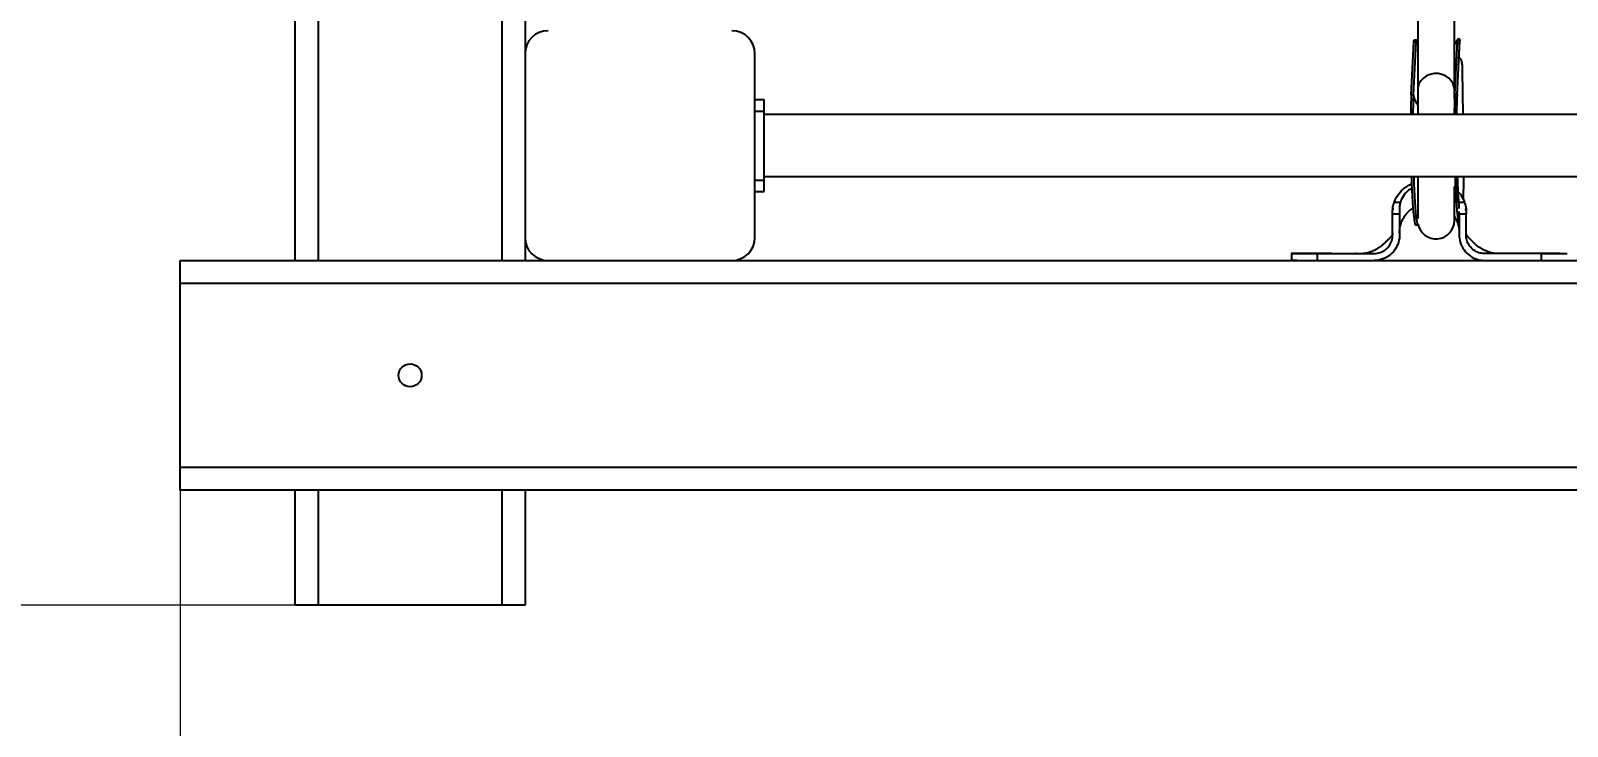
# Model space of a CAD drawing. Header units: millimetres. Extents: x -3650 to 2858, y -2899 to 2376.
# Drawn here: x -1307 to -639, y -677 to -374 of the extents above; entities that cross this region are included whole.
import ezdxf

# ---------------------------------------------------------------- set-up
doc = ezdxf.new("R2010")
doc.units = ezdxf.units.MM
for name, color, linetype in [('DIKOM_ЗОНА', 80, 'Continuous'), ('DIKOM_ОБЪЕКТ', 7, 'Continuous'), ('DIKOM_РАЗМЕР_ЗОНА', 7, 'Continuous'), ('DIKOM_РАЗМЕР_ОБЪЕКТА', 7, 'Continuous')]:
    doc.layers.add(name, color=color, linetype=linetype)
doc.styles.add('style1', font='arial.ttf', dxfattribs={"width": 0.8})
doc.dimstyles.new('1-50', dxfattribs={"dimtxt": 300, "dimasz": 200, "dimexe": 100, "dimexo": 0, "dimgap": 100, "dimtad": 1, "dimdec": 0, "dimtxsty": 'style1', "dimcen": 0, "dimclrd": 7, "dimclre": 7, "dimadec": 1, "dimazin": 2, "dimtfac": 1, "dimtdec": 0, "dimtmove": 0, "dimatfit": 3, "dimfxl": 0, "dimlwd": 25, "dimlwe": 18, "dimarcsym": 0})

# ---------------------------------------------------------------- blocks, each defined once
blk = doc.blocks.new('*D0')
at = {"layer": 'Defpoints', "color": 0, "transparency": 16777216}
for p in [(-2742.04, -185.51), (2857.96, -185.51), (2857.96, -2799.5)]:
    blk.add_point(p, dxfattribs=at)
at = {"layer": 'DIKOM_РАЗМЕР_ЗОНА', "color": 7, "lineweight": 18, "transparency": 16777216}
for p, q in [((-2742.04, -185.51), (-2742.04, -2899.5)), ((2857.96, -185.51), (2857.96, -2899.5))]:
    blk.add_line(p, q, dxfattribs=at)
at = {"layer": 'DIKOM_РАЗМЕР_ЗОНА', "color": 7, "lineweight": 25, "transparency": 16777216}
blk.add_line((-2542.04, -2799.5), (2657.96, -2799.5), dxfattribs=at)
at = {"layer": 'DIKOM_РАЗМЕР_ЗОНА', "color": 7, "transparency": 16777216}
for points in [[(-2542.04, -2766.17), (-2542.04, -2832.83), (-2742.04, -2799.5)], [(2657.96, -2766.17), (2657.96, -2832.83), (2857.96, -2799.5)]]:
    blk.add_solid(points, dxfattribs=at)
at = {"layer": 'DIKOM_РАЗМЕР_ЗОНА', "color": 0, "transparency": 16777216, "insert": (57.96, -2546.33), "char_height": 300, "attachment_point": 5, "style": 'style1'}
blk.add_mtext('5600', dxfattribs=at)
blk = doc.blocks.new('*D1')
at = {"layer": 'Defpoints', "color": 0, "transparency": 16777216}
for p in [(-3199.48, 2375.76), (417.74, 2375.76), (57.96, -2124.24)]:
    blk.add_point(p, dxfattribs=at)
at = {"layer": 'DIKOM_РАЗМЕР_ЗОНА', "color": 7, "lineweight": 18, "transparency": 16777216}
for p, q in [((417.74, 2375.76), (-3299.48, 2375.76)), ((57.96, -2124.24), (-3299.48, -2124.24))]:
    blk.add_line(p, q, dxfattribs=at)
at = {"layer": 'DIKOM_РАЗМЕР_ЗОНА', "color": 7, "lineweight": 25, "transparency": 16777216}
blk.add_line((-3199.48, -1924.24), (-3199.48, 2175.76), dxfattribs=at)
at = {"layer": 'DIKOM_РАЗМЕР_ЗОНА', "color": 7, "transparency": 16777216}
for points in [[(-3232.81, 2175.76), (-3166.14, 2175.76), (-3199.48, 2375.76)], [(-3232.81, -1924.24), (-3166.14, -1924.24), (-3199.48, -2124.24)]]:
    blk.add_solid(points, dxfattribs=at)
at = {"layer": 'DIKOM_РАЗМЕР_ЗОНА', "color": 0, "transparency": 16777216, "insert": (-3452.65, 125.76), "char_height": 300, "attachment_point": 5, "rotation": 90, "style": 'style1'}
blk.add_mtext('4500', dxfattribs=at)
blk = doc.blocks.new('*D2')
at = {"layer": 'Defpoints', "color": 0, "transparency": 16777216}
for p in [(-1242.04, -574.24), (1357.96, -569.24), (1357.96, -1129)]:
    blk.add_point(p, dxfattribs=at)
at = {"layer": 'DIKOM_РАЗМЕР_ОБЪЕКТА', "color": 7, "lineweight": 18, "transparency": 16777216}
for p, q in [((-1242.04, -574.24), (-1242.04, -1229)), ((1357.96, -569.24), (1357.96, -1229))]:
    blk.add_line(p, q, dxfattribs=at)
at = {"layer": 'DIKOM_РАЗМЕР_ОБЪЕКТА', "color": 7, "lineweight": 25, "transparency": 16777216}
blk.add_line((-1042.04, -1129), (1157.96, -1129), dxfattribs=at)
at = {"layer": 'DIKOM_РАЗМЕР_ОБЪЕКТА', "color": 7, "transparency": 16777216}
for points in [[(-1042.04, -1095.67), (-1042.04, -1162.33), (-1242.04, -1129)], [(1157.96, -1095.67), (1157.96, -1162.33), (1357.96, -1129)]]:
    blk.add_solid(points, dxfattribs=at)
at = {"layer": 'DIKOM_РАЗМЕР_ОБЪЕКТА', "color": 0, "transparency": 16777216, "insert": (57.96, -875.83), "char_height": 300, "attachment_point": 5, "style": 'style1'}
blk.add_mtext('2600', dxfattribs=at)
blk = doc.blocks.new('*D3')
at = {"layer": 'Defpoints', "color": 0, "transparency": 16777216}
for p in [(-1092.04, 875.76), (-1508.48, -624.24), (-1097.04, -624.24)]:
    blk.add_point(p, dxfattribs=at)
at = {"layer": 'DIKOM_РАЗМЕР_ОБЪЕКТА', "color": 7, "lineweight": 18, "transparency": 16777216}
for p, q in [((-1092.04, 875.76), (-1608.48, 875.76)), ((-1097.04, -624.24), (-1608.48, -624.24))]:
    blk.add_line(p, q, dxfattribs=at)
at = {"layer": 'DIKOM_РАЗМЕР_ОБЪЕКТА', "color": 7, "lineweight": 25, "transparency": 16777216}
blk.add_line((-1508.48, 675.76), (-1508.48, -424.24), dxfattribs=at)
at = {"layer": 'DIKOM_РАЗМЕР_ОБЪЕКТА', "color": 7, "transparency": 16777216}
for points in [[(-1541.81, 675.76), (-1475.14, 675.76), (-1508.48, 875.76)], [(-1541.81, -424.24), (-1475.14, -424.24), (-1508.48, -624.24)]]:
    blk.add_solid(points, dxfattribs=at)
at = {"layer": 'DIKOM_РАЗМЕР_ОБЪЕКТА', "color": 0, "transparency": 16777216, "insert": (-1761.65, 125.76), "char_height": 300, "attachment_point": 5, "rotation": 90, "style": 'style1'}
blk.add_mtext('1500', dxfattribs=at)

msp = doc.modelspace()

# ---------------------------------------------------------------- linework, layer by layer
at = {"layer": 'DIKOM_ЗОНА', "color": 3, "lineweight": 15}
msp.add_arc((-1242.04, -624.24), 1500, 180, 270, dxfattribs=at)
at = {"layer": 'DIKOM_ОБЪЕКТ'}
for p, q in [((-1192.04, -474.24), (-1192.04, 725.76)), ((-1182.04, 725.76), (-1182.04, -474.24)), ((-1102.04, -474.24), (-1102.04, 725.76)), ((-1092.04, 635.76), (-1092.04, -384.24)), ((-703.67, -356.59), (-703.67, -400.03)), ((-687.67, -400.03), (-687.67, -356.59)), ((-706.49, -402.21), (-705.34, -379.22)), ((-705.49, -402.2), (-704.34, -379.2)), ((-704.34, -379.2), (-705.34, -379.22)), ((-704.17, -378.3), (-705.17, -378.32)), ((-687.52, -401.87), (-686.36, -378.87)), ((-686.52, -402.54), (-685.29, -378.01)), ((-686.52, -401.85), (-685.36, -378.85)), ((-685.36, -378.85), (-686.36, -378.87)), ((-685.29, -377.96), (-686.3, -377.97)), ((-1092.04, -384.24), (-1092.04, -464.24)), ((-992.04, -464.24), (-992.04, -384.24)), ((-683.92, -410.74), (-684.15, -391.73)), ((-703.67, -400.03), (-703.67, -410.74)), ((-687.67, -403.95), (-687.67, -400.03)), ((-992.04, -404.24), (-988.04, -404.24)), ((-988.04, -409.24), (-988.04, -404.24)), ((-706.49, -402.21), (-705.49, -402.2)), ((-687.52, -401.87), (-686.52, -401.85)), ((-686.52, -401.85), (-686.52, -402.54)), ((-992.04, -409.24), (-988.04, -409.24)), ((-988.04, -439.24), (-988.04, -409.24)), ((3.96, -410.74), (-988.04, -410.74)), ((-992.04, -439.24), (-988.04, -439.24)), ((-988.04, -437.74), (3.96, -437.74)), ((-988.04, -444.24), (-988.04, -439.24)), ((-703.67, -437.74), (-703.67, -456.04)), ((-992.04, -444.24), (-988.04, -444.24)), ((-687.67, -456.87), (-687.67, -442.02)), ((-687.67, -442.88), (-687.19, -443.27)), ((-711.57, -454.1), (-714.57, -454.1)), ((-714.57, -462.24), (-714.57, -454.1)), ((-714.48, -451.47), (-714.51, -452.16)), ((-713.91, -448.89), (-711.19, -448.89)), ((-711.57, -454.1), (-711.57, -462.24)), ((-685.96, -448.89), (-683.24, -448.89)), ((-682.57, -454.1), (-685.57, -454.1)), ((-685.57, -454.1), (-685.57, -462.24)), ((-682.61, -452.59), (-682.66, -451.89)), ((-682.61, -452.61), (-682.62, -451.89)), ((-682.57, -462.24), (-682.57, -454.1)), ((-704.62, -458.78), (-703.62, -458.76)), ((-1092.04, -464.24), (-1092.04, -474.24)), ((-714.57, -463.24), (-714.57, -462.24)), ((-711.57, -462.24), (-711.57, -463.24)), ((-685.57, -462.24), (-685.57, -463.24)), ((-682.57, -463.24), (-682.57, -462.24)), ((-1242.04, -474.24), (-1082.04, -474.24)), ((-1242.04, -484.24), (-1242.04, -474.24)), ((-1082.04, -474.24), (-1002.04, -474.24)), ((-1002.04, -474.24), (17.96, -474.24)), ((-758.57, -471.24), (-758.57, -474.24)), ((-753.3, -471.24), (-758.56, -471.24)), ((-750.08, -471.24), (-751.35, -471.24)), ((-747.29, -474.24), (-747.29, -471.24)), ((-747.29, -471.24), (-722.57, -471.24)), ((-717.6, -472.98), (-715.84, -471.94)), ((-715.96, -472.02), (-715.14, -471.28)), ((-649.86, -471.24), (-674.56, -471.24)), ((-649.86, -474.24), (-649.86, -471.24)), ((-645.71, -471.24), (-638.59, -471.24)), ((1357.96, -484.24), (-1242.04, -484.24)), ((-1242.04, -564.24), (-1242.04, -484.24)), ((-1242.04, -564.24), (1357.96, -564.24)), ((-1242.04, -574.24), (-1242.04, -564.24)), ((1357.96, -574.24), (-1242.04, -574.24)), ((-1192.04, -624.24), (-1192.04, -574.24)), ((-1182.04, -574.24), (-1182.04, -624.24)), ((-1102.04, -624.24), (-1102.04, -574.24)), ((-1092.04, -574.24), (-1092.04, -624.24)), ((-1182.04, -624.24), (-1192.04, -624.24)), ((-1102.04, -624.24), (-1182.04, -624.24)), ((-1092.04, -624.24), (-1102.04, -624.24))]:
    msp.add_line(p, q, dxfattribs=at)
at = {"layer": 'DIKOM_ОБЪЕКТ', "flags": 128}
for points in [[(-687.67, -400.03), (-687.77, -398.88), (-688.24, -397.39), (-689.05, -396.02), (-690.17, -394.84), (-691.54, -393.9), (-693.11, -393.25), (-694.8, -392.92), (-696.53, -392.92), (-698.22, -393.25), (-699.79, -393.9), (-701.17, -394.84), (-702.29, -396.02), (-703.1, -397.39), (-703.56, -398.88), (-703.67, -400.03)], [(-686.52, -402.54), (-686.63, -403.48), (-686.69, -403.77)], [(-706.4, -437.74), (-706.3, -440.54), (-706.17, -443.49), (-706.04, -446.26), (-705.89, -448.81), (-705.73, -451.13), (-705.57, -453.18), (-705.4, -454.94), (-705.23, -456.38), (-705.06, -457.49), (-704.9, -458.27), (-704.73, -458.69), (-704.62, -458.78)], [(-705.4, -437.74), (-705.3, -440.52), (-705.17, -443.47), (-705.04, -446.24), (-704.89, -448.8), (-704.73, -451.11), (-704.57, -453.16), (-704.4, -454.92), (-704.24, -456.36), (-704.07, -457.48), (-703.9, -458.25), (-703.73, -458.67), (-703.57, -458.74), (-703.48, -458.6)], [(-730.24, -471.22), (-730.38, -471.22), (-730.53, -471.22)]]:
    msp.add_lwpolyline(points, dxfattribs=at)
at = {"layer": 'DIKOM_ОБЪЕКТ'}
msp.add_circle((-1142.04, -524.24), 5, dxfattribs=at)
for centre, radius, start, end in [((-1082.04, -384.24), 10, 90, 180), ((-1002.04, -384.24), 10, 0, 90), ((-469.68, -413.22), 237.06, 177.34016, 179.40091), ((-468.53, -413.2), 237.22, 177.34033, 179.40414), ((-698.6, -401.76), 6.91, 183.62634, 222.78934), ((-447.98, -412.97), 239.79, 177.34596, 179.46655), ((-447.02, -412.95), 239.76, 177.34536, 179.47065), ((-512.73, -435.42), 174.71, 180.7614, 187.21827), ((-349.19, -427.1), 337.4, 181.80663, 184.16853), ((-1104.01, -438.79), 420.38, 358.78108, 0.14293), ((-695.67, -456.87), 8, 189.90145, 0), ((-1082.04, -464.24), 10, 180, 270), ((-1002.04, -464.24), 10, 270, 0)]:
    msp.add_arc(centre, radius, start, end, dxfattribs=at)
for points, knots in [([(-705.34, -379.22), (-705.32, -378.93), (-705.3, -378.41), (-705.21, -378.38), (-705.17, -378.37)], [0, 0, 0, 0, 0.554091, 1, 1, 1, 1]), ([(-703.67, -378.89), (-703.73, -378.8), (-703.99, -378.45), (-704.16, -378.25), (-704.29, -378.37), (-704.32, -378.91), (-704.34, -379.2)], [0, 0, 0, 0, 0.100124, 0.386827, 0.676688, 1, 1, 1, 1]), ([(-686.29, -377.99), (-686.33, -378.08), (-686.39, -378.25), (-686.8, -379.12), (-687.33, -379.86), (-687.6, -380.24)], [0, 0, 0, 0, 0.337804, 0.658896, 1, 1, 1, 1]), ([(-686.36, -378.87), (-686.34, -378.57), (-686.31, -378.11), (-686.3, -378.07), (-686.3, -378.06)], [0, 0, 0, 0, 0.633388, 1, 1, 1, 1]), ([(-685.29, -377.99), (-685.3, -378.01), (-685.31, -378.05), (-685.34, -378.57), (-685.36, -378.85)], [0, 0, 0, 0, 0.456555, 1, 1, 1, 1]), ([(-684.15, -391.73), (-684.15, -391.17), (-684.17, -390.04), (-684.27, -388.45), (-684.53, -387.2), (-685.02, -386.41), (-685.5, -386.23), (-685.72, -386.14)], [0, 0, 0, 0, 0.211742, 0.423579, 0.633069, 0.834054, 1, 1, 1, 1]), ([(-686.88, -410.74), (-686.87, -410.02), (-686.85, -408.36), (-686.78, -405.97), (-686.72, -404.52), (-686.69, -403.76)], [0, 0, 0, 0, 0.265786, 0.62056, 1, 1, 1, 1]), ([(-713.91, -448.89), (-713.74, -448.45), (-713.08, -446.76), (-711.55, -444.62), (-709.41, -442.68), (-707.79, -441.54), (-706.68, -441.05), (-706.28, -440.86)], [0, 0, 0, 0, 0.124156, 0.48124, 0.682344, 0.883557, 1, 1, 1, 1]), ([(-685.98, -448.99), (-685.99, -448.9), (-686.05, -448.06), (-686.17, -446.1), (-686.32, -443.2), (-686.45, -440.38), (-686.51, -438.5), (-686.54, -437.74)], [0, 0, 0, 0, 0.033432, 0.300879, 0.564343, 0.823725, 1, 1, 1, 1]), ([(-706.2, -442.79), (-706.52, -442.96), (-707.55, -443.55), (-709.27, -445.16), (-710.6, -447.13), (-711.08, -448.55), (-711.19, -448.89)], [0, 0, 0, 0, 0.133915, 0.436916, 0.86788, 1, 1, 1, 1]), ([(-686.27, -444.13), (-685.73, -444.7), (-684.43, -446.1), (-683.68, -447.86), (-683.24, -448.89)], [0, 0, 0, 0, 0.410877, 1, 1, 1, 1]), ([(-714.57, -453.02), (-714.55, -452.32), (-714.5, -450.91), (-714.11, -449.57), (-713.91, -448.89)], [0, 0, 0, 0, 0.492159, 1, 1, 1, 1]), ([(-714.57, -454.1), (-714.57, -454.01), (-714.57, -453.65), (-714.57, -453.29), (-714.57, -453.02)], [0, 0, 0, 0, 0.256358, 1, 1, 1, 1]), ([(-711.19, -448.89), (-711.21, -448.97), (-711.33, -449.37), (-711.55, -450.43), (-711.58, -452.1), (-711.58, -453.43), (-711.57, -454.1)], [0, 0, 0, 0, 0.048352, 0.242116, 0.618919, 1, 1, 1, 1]), ([(-711.57, -462.3), (-711.57, -462.21), (-711.57, -462.04), (-711.56, -461.71), (-711.53, -461.03), (-711.34, -459.47), (-710.67, -457.19), (-709.28, -454.71), (-707.61, -452.73), (-706.27, -451.82), (-705.7, -451.43)], [0, 0, 0, 0, 0.022477, 0.041677, 0.077103, 0.184247, 0.404666, 0.624073, 0.840117, 1, 1, 1, 1]), ([(-685.57, -454.1), (-685.57, -454.01), (-685.57, -453.64), (-685.57, -453.26), (-685.57, -452.97)], [0, 0, 0, 0, 0.226524, 1, 1, 1, 1]), ([(-683.24, -448.89), (-683.05, -449.55), (-682.65, -450.89), (-682.6, -452.3), (-682.57, -453.02)], [0, 0, 0, 0, 0.4916, 1, 1, 1, 1]), ([(-682.57, -453.02), (-682.57, -453.11), (-682.57, -453.47), (-682.57, -453.83), (-682.57, -454.1)], [0, 0, 0, 0, 0.25626, 1, 1, 1, 1]), ([(-687.86, -454.88), (-687.37, -455.7), (-686.34, -457.42), (-685.71, -459.92), (-685.58, -461.57), (-685.57, -462.18), (-685.57, -462.25)], [0, 0, 0, 0, 0.366093, 0.764956, 0.973692, 1, 1, 1, 1]), ([(-714.57, -462.42), (-714.57, -462.51), (-714.57, -462.69), (-714.59, -462.73), (-714.59, -462.78), (-714.61, -462.86), (-714.62, -462.9), (-714.63, -462.92), (-714.65, -462.96), (-714.67, -463.02), (-714.76, -463.26), (-715.3, -463.96), (-716.21, -464.87), (-717.4, -466.13), (-718.49, -467.14), (-719.37, -467.85), (-720.29, -468.51), (-721.39, -469.21), (-722.81, -469.98), (-724.56, -470.69), (-726.38, -471.17), (-727.08, -471.22), (-727.44, -471.24)], [0, 0, 0, 0, 0.018185, 0.034391, 0.05285, 0.05671, 0.058314, 0.059778, 0.061255, 0.062949, 0.067428, 0.091963, 0.171059, 0.268632, 0.337569, 0.396366, 0.442783, 0.502184, 0.593495, 0.710962, 0.847912, 1, 1, 1, 1]), ([(-711.57, -463.24), (-711.57, -463.32), (-711.58, -463.75), (-711.7, -465.41), (-712.5, -468.17), (-714.72, -471.24), (-717.82, -473.38), (-720.61, -474.18), (-722.21, -474.23), (-722.57, -474.24)], [0, 0, 0, 0, 0.014813, 0.074109, 0.290048, 0.505967, 0.720945, 0.93601, 1, 1, 1, 1]), ([(-722.57, -471.24), (-722.35, -471.23), (-721.23, -471.2), (-719.24, -470.67), (-716.97, -469.16), (-715.33, -466.97), (-714.64, -464.87), (-714.59, -463.6), (-714.57, -463.24)], [0, 0, 0, 0, 0.05413, 0.268332, 0.482528, 0.697285, 0.911982, 1, 1, 1, 1]), ([(-685.57, -463.24), (-685.57, -463.32), (-685.57, -463.75), (-685.45, -465.4), (-684.65, -468.15), (-682.46, -471.21), (-679.38, -473.36), (-676.57, -474.17), (-674.96, -474.23), (-674.57, -474.24)], [0, 0, 0, 0, 0.014812, 0.074105, 0.288789, 0.503468, 0.718044, 0.933087, 1, 1, 1, 1]), ([(-669.6, -471.24), (-669.92, -471.22), (-670.52, -471.19), (-672.05, -470.85), (-673.6, -470.29), (-675.11, -469.58), (-676.35, -468.85), (-677.46, -468.08), (-678.41, -467.35), (-679.47, -466.4), (-680.52, -465.26), (-681.44, -464.39), (-682.09, -463.67), (-682.4, -463.22), (-682.48, -463.02), (-682.49, -462.97), (-682.51, -462.94), (-682.52, -462.92), (-682.53, -462.89), (-682.55, -462.81), (-682.55, -462.8), (-682.57, -462.69), (-682.57, -462.66), (-682.58, -462.34), (-682.57, -461.89), (-682.57, -461.53), (-682.57, -461.5)], [0, 0, 0, 0, 0.1235, 0.236936, 0.338254, 0.423566, 0.505838, 0.555173, 0.608287, 0.672828, 0.753511, 0.819963, 0.860358, 0.87946, 0.882841, 0.884166, 0.885324, 0.886417, 0.887538, 0.890108, 0.907333, 0.920554, 0.928247, 0.937348, 0.995224, 1, 1, 1, 1]), ([(-674.56, -471.24), (-674.65, -471.24), (-675.11, -471.23), (-676.32, -471.11), (-678.26, -470.48), (-680.36, -468.98), (-681.93, -466.74), (-682.53, -464.7), (-682.56, -463.52), (-682.57, -463.24)], [0, 0, 0, 0, 0.022087, 0.110624, 0.289017, 0.502892, 0.717715, 0.931825, 1, 1, 1, 1]), ([(-756.32, -474.24), (-756.7, -474.24), (-757.59, -474.24), (-758.3, -474.24), (-758.66, -474.24), (-758.56, -474.24), (-758.56, -474.24)], [0, 0, 0, 0, 0.268827, 0.62919, 0.979396, 1, 1, 1, 1]), ([(-758.55, -471.24), (-758.56, -471.24), (-758.65, -471.24), (-758.3, -471.24), (-757.44, -471.24), (-756.01, -471.24), (-754.07, -471.24), (-751.3, -471.24), (-748.8, -471.24), (-747.29, -471.24)], [0, 0, 0, 0, 0.012296, 0.165143, 0.313683, 0.466531, 0.61507, 0.767917, 1, 1, 1, 1]), ([(-750.3, -471.24), (-750.92, -471.24), (-752.13, -471.24), (-752.91, -471.24), (-753.3, -471.24)], [0, 0, 0, 0, 0.507946, 1, 1, 1, 1]), ([(-745.7, -471.24), (-747, -471.24), (-749.49, -471.24), (-751.82, -471.24), (-752.94, -471.24)], [0, 0, 0, 0, 0.521844, 1, 1, 1, 1]), ([(-740.97, -471.24), (-742.28, -471.24), (-744.79, -471.24), (-746.75, -471.24), (-747.68, -471.24)], [0, 0, 0, 0, 0.522533, 1, 1, 1, 1]), ([(-715.69, -471.82), (-715.64, -471.78), (-715.53, -471.69), (-715.41, -471.58), (-715.35, -471.53)], [0, 0, 0, 0, 0.499812, 1, 1, 1, 1]), ([(-669.14, -471.22), (-669.21, -471.22), (-669.34, -471.22), (-669.48, -471.22), (-669.54, -471.22)], [0, 0, 0, 0, 0.498421, 1, 1, 1, 1]), ([(-649.2, -471.24), (-650.14, -471.24), (-652.09, -471.24), (-654.59, -471.24), (-655.89, -471.24)], [0, 0, 0, 0, 0.477549, 1, 1, 1, 1]), ([(-641.68, -471.24), (-642.59, -471.24), (-645.73, -471.24), (-648.86, -471.24), (-651.08, -471.24)], [0, 0, 0, 0, 0.291652, 1, 1, 1, 1]), ([(-649.86, -471.24), (-649.77, -471.24), (-649.36, -471.24), (-647.64, -471.24), (-645.23, -471.24), (-642.69, -471.24), (-640.86, -471.24), (-639.52, -471.24), (-638.71, -471.24), (-638.63, -471.24), (-638.59, -471.24)], [0, 0, 0, 0, 0.012375, 0.061893, 0.261125, 0.409636, 0.562453, 0.710965, 0.863783, 1, 1, 1, 1])]:
    msp.add_open_spline(points, degree=3, knots=knots, dxfattribs=at)

# ---------------------------------------------------------------- dimensions: what is measured, and where the dimension line sits
at = {"layer": 'DIKOM_РАЗМЕР_ЗОНА'}
dim = msp.add_linear_dim(base=(-3199.48, 2375.76), p1=(57.96, -2124.24), p2=(417.74, 2375.76), angle=90, dimstyle='1-50', dxfattribs=at)
dim.commit()
dim.dimension.update_dxf_attribs({"geometry": '*D1', "text_midpoint": (-3199.48, 125.76), "dimtype": 160})
dim = msp.add_linear_dim(base=(2857.96, -2799.5), p1=(-2742.04, -185.51), p2=(2857.96, -185.51), dimstyle='1-50', dxfattribs=at)
dim.commit()
dim.dimension.update_dxf_attribs({"geometry": '*D0', "text_midpoint": (57.96, -2799.5), "dimtype": 160})
at = {"layer": 'DIKOM_РАЗМЕР_ОБЪЕКТА'}
dim = msp.add_linear_dim(base=(-1508.48, -624.24), p1=(-1092.04, 875.76), p2=(-1097.04, -624.24), angle=90, dimstyle='1-50', dxfattribs=at)
dim.commit()
dim.dimension.update_dxf_attribs({"geometry": '*D3', "text_midpoint": (-1508.48, 125.76), "dimtype": 160})
dim = msp.add_linear_dim(base=(1357.96, -1129), p1=(-1242.04, -574.24), p2=(1357.96, -569.24), dimstyle='1-50', dxfattribs=at)
dim.commit()
dim.dimension.update_dxf_attribs({"geometry": '*D2', "text_midpoint": (57.96, -1129), "dimtype": 160})

doc.saveas('drawing.dxf')
